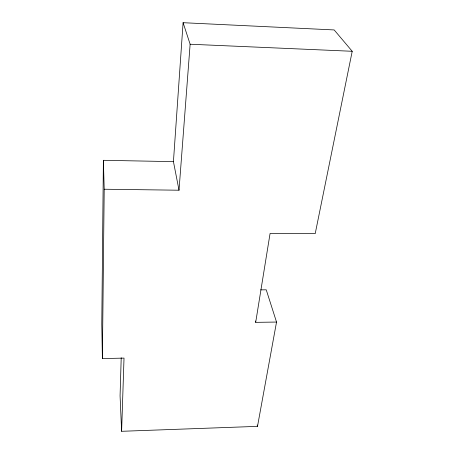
<?xml version="1.0" encoding="UTF-8"?>
<svg xmlns="http://www.w3.org/2000/svg" width="454" height="454" viewBox="0 0 454 454"><rect width="100%" height="100%" fill="white"/><g stroke="black" fill="none" stroke-linecap="round" stroke-linejoin="round"><path stroke-width="0.68" d="M103.387 160.302L104.199 189.227L179.018 190.215L173.434 161.635L103.387 160.302L101.787 324.235L102.388 358.564L124.021 358.104L121.615 431.3L257.503 426.363L276.531 322.051L266.243 289.811L260.607 289.856M102.388 358.564L104.199 189.227M121.212 357.752L120.072 395.792L121.615 431.3M173.434 161.635L183.093 22.7L334.172 29.941L352.213 51.285L315.207 233.657L270.073 233.458L255.687 322.351L276.531 322.051M179.018 190.215L190.13 44.231L183.093 22.7M190.13 44.231L352.213 51.285M255.307 321.001L255.687 322.351M257.174 424.989L257.503 426.363"/></g></svg>
